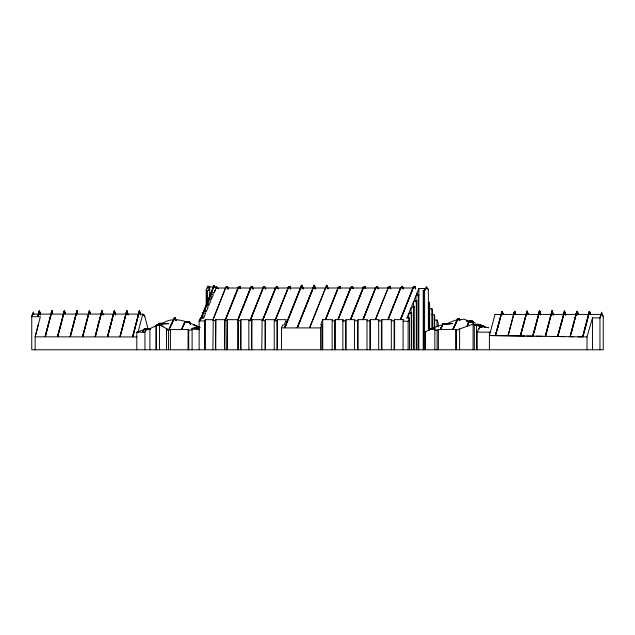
<?xml version="1.0" encoding="UTF-8"?>
<svg xmlns="http://www.w3.org/2000/svg" width="635" height="635" viewBox="0 0 635 635"><rect width="100%" height="100%" fill="white"/><g stroke="black" fill="none" stroke-linecap="round" stroke-linejoin="round"><path stroke-width="0.95" d="M457.589 319.135L458.454 318.667L457.581 318.897L453.017 329.089L457.573 318.905L458.597 318.548L459.319 319.207L458.827 318.476L459.986 320.135M459.629 320.024L459.343 318.834M216.083 288.012L216.495 286.988L218.456 288.687L216.464 288.012L216.495 286.988L209.756 286.837L207.081 288.012M473.583 322.516L472.48 321.167L473.456 322.334M214.63 287.036L213.812 285.821L214.797 286.917M582.676 336.542L589.232 311.515L590.28 312.817L589.494 311.428L583.025 336.447M589.891 312.912L589.264 311.491M176.308 320.342L174.847 317.929L175.951 320.231M176.101 320.342L175.093 317.865L174.307 317.929L168.846 329.541M578.096 314.809L576.81 311.317L570.222 336.359L576.81 311.523M577.04 311.253L577.826 312.999L576.81 311.317L571.23 333.78M253.278 288.83L252.198 286.933L253.119 289.004M277.693 288.393L277.209 286.306L275.542 287.79L262.668 320.27L275.542 287.79M290.441 289.004L289.941 286.869L290.814 288.893M315.381 288.861L314.063 285.329L297.259 327.573L314.262 285.258M350.814 319.373L363.379 287.504L350.583 319.302L363.41 287.853L364.792 286.441L365.26 288.496M390.223 288.393L389.755 286.345L388.128 287.655L389.787 286.369L390.446 288.465M403.082 288.234L402.241 286.298L402.709 288.338M228.306 288.925L227.457 286.949L227.933 289.028M265.867 289.036L265.009 287.028L263.303 287.147L250.15 320.318L263.509 287.091L265.136 287.203L263.533 287.068M545.306 335.994L552.132 310.912L552.91 313.357L551.902 310.967L545.663 335.899M552.529 313.46L551.902 310.967L552.744 313.515M39.465 310.825L38.616 313.42L39.465 310.825L40.338 314.627L39.537 312.031M132.58 336.598L139.486 310.864L140.272 313.476L139.248 310.92L132.937 336.502M139.486 310.864L139.883 313.571M101.751 310.88L102.767 313.515L101.719 310.88L95.321 336.606L98.6 323.564L97.719 326.168M114.49 310.832L115.268 313.499L114.252 310.896L107.585 336.566L114.221 310.896L107.823 336.621M126.897 311.007L127.77 313.484L126.754 310.912L120.086 336.582L126.722 310.912L120.086 336.582M514.501 311.507L515.374 314.055L514.771 311.261L513.866 313.118L514.723 311.237L515.541 313.896L514.683 311.412M577.437 313.095L578.263 314.65M39.354 311.642L39.195 310.888L37.854 316.349M51.752 310.928L52.602 313.73L51.991 310.872M64.254 310.912C66.23 319.595 64.214 305.094 63.587 313.579L57.587 336.502M89.249 310.888L90.106 313.682L89.487 310.825L88.582 313.603L89.4 310.983M40.148 314.373L40.029 313.452M76.986 310.84C78.542 319.508 76.494 305.252 76.438 313.499L70.437 336.423M114.435 311.15L115.102 313.658L114.403 310.991M502.309 311.436L503.087 314.079L502.269 311.412L501.412 312.944L502.055 311.475L495.483 335.272L501.65 312.991M534.408 330.906L539.631 310.896L540.456 313.539L539.409 310.952L538.782 313.468L539.679 310.896L540.782 315.039M582.914 336.598L584.176 331.319M39.314 311.729L39.418 310.832M85.487 326.406L84.772 328.644M99.322 321.326L99.933 318.468L99.266 321.016M523.272 325.763L527.177 311.063M100.655 316.23L101.267 313.373L100.6 315.92M496.991 330.057L495.483 335.272M499.626 320.127L497.038 330.367M500.944 315.158L499.674 320.437M508.183 335.51L513.866 313.118M520.398 335.637L526.518 313.023L520.367 335.439M535.186 328.271L532.852 335.812L538.972 313.214L535.837 325.787M561.959 321.342L557.76 336.177L564.586 311.079L561.904 321.024M563.221 316.063L557.76 336.177M585.549 326.668L589.455 311.452L584.232 331.637M38.894 312.063L38.243 315.825L38.616 313.42M37.822 316.159L38.703 314.071M38.767 313.325L39.378 310.983M82.82 336.59L88.773 313.357L82.582 336.534L84.106 331.192M86.82 321.31L86.106 323.548M89.598 310.983L87.439 318.452M497.697 327.882L501.602 312.674M508.841 333.026L510.103 327.755M521.954 330.732L523.216 325.453M548.18 326.12L552.085 310.912M545.544 336.058L550.767 315.881M561.292 323.818L564.539 311.094L565.642 314.992M573.095 326.485L573.484 323.747M201.882 316.587L202.66 314.206L200.025 320.588L214.035 285.758L200.263 320.651M203.51 312.523L204.287 310.142L203.47 312.174M212.407 289.822L200.025 320.588M251.841 316.722L253.047 312.777M297.498 327.636L302.498 314.682M393.644 305.133L392.47 308.554M171.021 324.842L172.371 322.786M455.795 323.628L457.795 318.841L458.827 318.476L459.272 319.032M242.483 308.412L238.038 319.334L250.785 287.187L252.571 287.052L250.785 287.187M181.864 329.271C182.523 326.739 186.309 321.104 184.682 322.366L181.634 329.2L182.34 327.811M184.896 322.302L182.856 326.707M184.166 323.477L183.872 324.509M441.198 327.731L440.468 328.906M441.746 326.985L442.738 324.398L441 328.025L443.254 323.699L442.682 324.588M454.39 326.763L454.771 325.834M457.287 319.945L456.93 321.231M467.201 326.001L467.535 324.842M466.971 325.938L469.011 321.643L467.566 325.199M468.305 323.604L468.638 322.437L467.939 324.406M38.394 315.238L38.798 313.174M38.084 316.413L38.187 315.516L38.036 316.103M38.632 323.413L35.139 336.828L35.139 349.766M36.886 330.121L35.139 336.828L136.795 336.955M37.092 329.335L40.378 316.706L31.75 316.69L31.75 349.766L603.25 349.766L603.25 316.42L600.964 314.42L495.014 314.42M45.085 336.486L51.268 313.309L45.434 336.391M45.268 336.24L51.935 310.864L45.323 336.542M57.555 336.312L63.77 313.325L57.825 336.558M57.769 336.248L64.437 310.856M70.088 336.518L76.271 313.341L70.318 336.574M70.271 336.264L76.938 310.84L76.271 313.341M82.582 336.534L89.44 310.825M95.083 336.55L101.933 310.825M95.321 336.606L101.902 310.975M107.585 336.566L114.435 310.832M120.055 336.391L126.936 310.848M132.771 336.344L139.438 310.864M132.818 336.653L139.398 311.023M137.986 332.407L142.772 314.095L32.441 314.095L31.75 316.69L33.298 312.007L33.965 314.515M507.151 335.788L489.41 335.534L495.054 314.254M500.991 315.468L502.269 311.412M495.459 335.082L497.649 327.573M507.944 335.455L508.786 332.716M510.159 328.065L514.112 313.166M525.907 315.833L526.963 311.126L528.003 313.714L527.225 311.079M520.581 335.383L521.899 330.414M520.636 335.693L525.859 315.524M532.852 335.812L538.782 313.468C539.909 305.713 540.941 319.349 539.591 311.055M532.821 335.621L534.36 330.597M545.497 335.748L548.132 325.811M550.815 316.19L552.132 310.912M563.277 316.373L564.356 311.142L565.364 313.174L564.324 311.15L565.452 314.738M557.736 335.986L561.245 323.509M570.19 336.169L577.001 311.277M582.859 336.288L585.494 326.358M76.232 313.499L76.938 310.84M63.556 313.388L64.397 311.007M63.818 313.634L64.603 311.007M51.895 311.023L51.086 313.563L51.935 310.864M600.964 314.42L599.956 317.945L599.956 349.766M587.018 349.766L587.018 336.955L592.511 317.841L599.956 317.945L601.607 312.182L603.25 316.42M159.48 323.405L158.94 324.207M160.258 323.326L159.98 323.723M161.353 323.723L161.631 323.326L160.806 323.723M161.909 323.326L161.401 323.652L161.909 323.723M162.227 323.652L163.052 323.652M481.64 326.39L484.783 326.517L481.33 326.39M482.409 326.636L482.179 326.715M482.79 326.319L482.79 326.715M483.1 326.319C482.354 326.993 483.878 326.033 483.251 326.715M483.56 326.715L483.179 326.39L483.719 326.319M484.021 326.319L484.021 326.715M484.18 326.319L484.18 326.715M484.489 326.319L484.489 326.715M163.83 323.326L159.433 323.326L158.925 323.977M186.73 322.032L185.19 322.032M197.85 327.835L198.072 327.755M199.66 327.438L194.905 327.755L199.803 327.636M430.189 328.93L429.609 329.255L430.316 329.255M447.334 323.699L443.024 323.786L447.334 324.096M470.13 321.485L470.273 321.405M482.33 326.319C482.529 326.946 481.298 326.017 481.87 326.715M381.397 349.766L381.397 320.937L381.913 319.635L391.819 319.635L391.303 320.794L391.303 349.766M320.588 349.766L320.588 327.906L321.866 324.652L320.715 324.66L322.723 319.643L332.597 319.651L332.153 320.723L332.153 349.766M265.041 349.766L265.041 320.635L265.422 319.667L274.725 319.667L274.249 320.794L274.249 349.766M206.192 306.118L206.192 290.251L207.939 285.869L208.637 287.607M212.447 290.171L213.828 285.813L205.256 308.285M213.257 319.413L225.798 287.115L227.393 287.147M213.027 319.349L226.02 287.052M225.163 319.976L238.101 287.623L239.768 286.472L240.633 288.465M225.187 320.191L238.315 287.56L239.768 286.472M225.425 320.262L238.474 287.734L239.792 286.496L240.252 288.576M242.522 308.761L250.992 287.131L238.268 319.405M238.038 319.334L250.992 287.131M250.38 320.381L263.469 287.266M262.668 320.27L275.566 288.004L276.979 286.377L278.305 289.012M262.644 320.048L275.788 288.092M275.074 320.246L288.465 287.234L275.328 320.532M275.098 320.469L288.465 287.234M281.503 349.766L281.503 327.906L282.646 325.041L284.155 325.041L286.258 319.651L277.439 319.667L276.931 320.826L276.931 349.766M303.109 288.941L301.569 285.298L284.758 327.573L301.546 285.298L303.268 288.766M284.758 327.573L301.768 285.234M284.996 327.636L301.72 285.409M297.259 327.573L314.293 285.258L302.538 315.031M309.745 327.35L326.739 285.305M309.769 327.573L326.525 285.377L327.89 288.608M325.549 319.087L338.185 287.48L339.963 286.734L338.185 287.48M325.572 319.31L338.407 287.417L325.811 319.373M352.989 288.615L352.092 286.575L351.052 287.631L338.082 319.302L350.671 287.528L352.306 286.488L353.155 288.433M338.082 319.302L350.893 287.457L352.306 286.488M338.312 319.365L350.679 287.512L352.25 286.687M350.583 319.302L363.156 287.568L364.792 286.441L365.474 288.56M363.085 319.302L375.642 287.615L377.42 286.591L375.658 287.838L363.085 319.302L375.864 287.544L377.269 286.393M363.315 319.373L375.65 287.599L377.301 286.417L377.738 288.449M375.571 319.08L388.35 287.584M375.595 319.294L388.152 287.869L389.755 286.345M388.072 319.08L400.614 287.703L402.241 286.298M388.096 319.294L400.836 287.631L388.334 319.365M415.187 288.29L414.75 286.266L413.107 287.734L400.598 319.294L413.099 287.742L414.726 286.25L415.409 288.361M400.598 319.294L413.322 287.671L414.726 286.25L415.798 288.877M400.836 319.357L413.282 287.853M411.567 312.944L409.075 312.61L411.123 307.626L413.615 307.634L414.187 306.332L411.631 306.316L413.583 301.601L416.298 301.633L416.806 300.426L414.028 300.403L415.981 295.64L418.274 295.648L418.79 294.442L416.489 294.426L417.068 292.997M424.609 349.766L424.609 291.235L426.49 286.52L428.371 289.893L428.371 330.137M411.282 349.766L411.282 313.658L411.694 312.618L411.694 349.766M342.86 349.766L342.86 320.85L343.4 319.635L335.216 319.643L334.772 320.746L334.772 349.766M357.592 349.766L357.592 320.834L358.069 319.643L367.498 319.643L366.99 320.794L366.99 349.766M416.489 294.426L418.886 288.504L425.212 288.473L424.799 289.997L423.235 290.465L423.235 349.766M211.193 299.037L211.193 294.164L211.796 292.759L214.13 292.767L216.495 286.988M354.457 349.766L354.457 320.81L354.941 319.643L346.115 319.651L345.575 320.865L345.575 349.766M394.121 349.766L394.121 320.818L394.597 319.643L403.773 319.627L403.098 321.215L403.098 349.766M410.988 307.959L411.123 312.523M214.13 292.767L215.313 289.877M215.44 349.766L215.765 319.667L224.838 319.683L224.838 349.766M240.594 349.766L240.594 320.611L240.975 319.675L249.253 319.675L248.841 320.643L248.841 349.766M208.256 305.729L208.256 300.839L208.923 299.204L211.415 299.212L213.495 294.188L211.193 294.164M224.488 349.766L224.838 319.683M409.456 349.766L409.456 318.103L406.9 317.937M406.837 318.087L408.694 313.626L411.282 313.658M261.779 349.766L262.168 319.675L251.936 319.675L251.492 320.667L251.492 349.766M205.47 311.841L205.47 306.975L206.208 305.221L208.923 305.252L210.78 300.855L208.256 300.839M202.914 318.079L202.914 313.126L203.525 311.674L206.272 311.706L208.216 306.991L205.47 306.975M204.708 349.766L204.708 320.961L205.248 319.683L213.209 319.683L212.884 349.766M378.651 349.766L378.651 320.913L379.19 319.635L370.403 319.643L369.895 320.818L369.895 349.766M408.114 349.766L408.114 321.254L409.456 318.103M199.144 349.766L199.144 320.913L200.39 318.079L203.621 318.103L205.661 313.134L202.914 313.126M190.667 324.358L189.524 321.977L185.198 322.278L189.651 322.159L187.238 322.032M226.854 349.766L227.235 319.667L238.26 319.675L238.26 349.766M237.847 349.766L237.847 320.596L238.26 319.675M440.492 329.128L443.032 323.779L447.611 323.779M440.722 329.2L441.706 326.62M453.017 329.089L454.231 326.58M454.263 326.946L455.755 323.263M453.247 329.16L457.795 318.841M468.058 324.223C467.138 318.048 476.02 323.278 472.48 321.167L469.392 321.088L468.805 321.937L469.535 321.286M467.9 324.041L467.487 325.025M142.867 331.629L144.439 328.811L143.121 331.922M142.891 331.851L143.756 330.129M168.862 329.763L174.514 317.865L169.1 329.835M181.634 329.2L183.364 325.604M159.171 324.271L159.417 323.342L159.139 323.913M477.179 349.766L477.179 332.089L479.274 327.851L481.417 327.184M143.558 330.422L144.423 328.819M173.768 319.191L174.514 317.865M155.94 349.766L155.94 325.517L159.298 324.485L149.9 328.62L146.939 328.62L144.947 332.192L144.947 349.766M502.047 311.69L502.92 314.23L502.301 311.777M527.177 311.388L527.836 313.873L527.137 311.229M40.18 314.039L39.386 311.452M51.935 311.182L52.657 313.42M76.716 311.094L77.605 313.698L76.748 310.896M89.44 311.134L90.106 313.682L89.487 310.825M64.437 311.166L65.103 313.714L64.484 310.856M40.299 314.468L40.537 314.904M402.392 286.488L400.629 287.925L402.185 286.488M238.355 287.909L239.712 286.671M457.748 319.016L458.089 318.548M364.736 286.639L363.172 287.798L364.792 286.441L365.633 288.385M184.92 322.683L185.42 321.961L184.69 322.604M227.457 286.949L225.973 287.226M338.423 287.79L339.844 286.56L338.193 287.472M213.987 285.933L214.852 287.107M277.154 286.496L275.566 288.004L276.979 286.377L277.908 288.465M388.39 287.941L389.699 286.544M288.481 287.599L290.084 287.068L288.25 287.282M189 322.358L189.508 321.961L190.309 324.247M227.6 287.147L226.179 287.226M150.439 328.811L144.582 329.001M160.195 323.525L160.528 323.326M174.466 318.048L175.212 318.048L174.673 318.048M263.303 287.385L264.93 287.203M429.831 329.327L432.102 329.128M458.454 318.667L458.97 318.667L458.256 318.667M442.524 324.707L443.032 324.017L447.611 324.025M434.832 349.766L434.832 329.978L435.412 329.255L433.038 327.851L424.799 332.121M577.882 314.754L577.826 312.999L576.961 311.428M328.089 288.893L326.7 285.48M315.603 288.925L314.214 285.433M240.474 288.639L239.911 286.671M252.365 287.052L253.159 288.647M290.465 288.79L289.885 287.068M352.449 286.687L350.687 287.758M377.96 288.512L377.214 286.591M413.115 287.972L414.671 286.441M478.806 328.795L480.433 327.152L482.068 327.2L474.94 324.437L475.401 324.668M155.94 325.517L159.488 324.469L163.354 326.795M166.481 349.766L166.481 329.819L167.219 329.12L159.488 324.469L156.416 325.056L156.416 349.766M39.886 312.126L39.878 312.872M363.172 287.798L364.776 286.814M481.489 326.636L484.783 326.517M238.109 287.853L239.752 286.845M39.076 311.666L39.735 311.547M434.832 329.978L437.102 330.256L438.38 329.478L455.668 329.414L456.406 330.113L456.406 349.766M154.599 326.557L159.298 324.485M206.192 290.251L207.613 290.695L209.661 289.838L208.51 289.163L209.756 286.837L209.661 299.664M446.222 323.993L454.747 320.429L464.129 319.183L473.504 323.04L466.122 320.778L475.504 323.04M166.481 329.819L168.561 330.271L170.418 329.581L188.087 329.517L188.698 330.383L188.698 349.766M459.597 349.766L459.629 328.978M459.311 329.089L473.083 324.12L474.329 324.985L476.567 325.247L476.567 349.766M136.795 349.766L136.795 332.192L146.939 328.62M433.038 327.851L443.381 324.35L452.755 323.517L447.223 324.144M192.111 349.766L192.111 329.771L191.572 329.033L194.953 328.041L199.7 329.795M565.166 313.174L565.42 314.928M553.347 315.016L552.799 313.198L552.998 314.92M590.717 314.476L589.923 312.722L590.336 314.571M114.919 313.404L115.602 315.047M288.481 287.21L289.941 286.869M288.242 287.298L290.084 287.068M423.585 349.766L423.585 291.449L424.609 291.235M188.698 330.383L192.111 329.771M456.406 330.113L459.462 329.327M250.769 287.195L252.571 287.052M478.33 324.842L480.084 324.668L483.759 326.168C472.71 321.85 484.545 327.954 487.878 327.382M226.036 287.425L227.457 287.337M142.51 315.111L144.415 315.008L148.257 329.692M159.536 323.977L168.91 323.596L161.528 323.977C173.569 315.333 187.65 321.707 199.326 327.335M434.673 320.072L436.975 320.056L438.19 322.961L438.19 326.795M148.249 328.62L146.598 328.628L144.947 332.192L136.795 332.192M192.31 328.104L196.286 328.081M429.308 308.769L431.927 308.761L432.403 309.999L432.403 328.43M339.765 286.734L340.67 288.488M216.464 288.012L413.393 288.012M174.53 318.246L175.077 318.246M469.328 321.286L472.718 321.096L473.011 321.715M469.162 321.405L472.472 321.405M185.357 322.159L189.651 322.159M159.202 323.405L164.155 323.405M159.369 323.525L164.243 323.525M162.457 323.723L159.195 323.413M481.33 326.636L484.41 326.636M194.905 327.517L199.882 327.517M194.905 327.755L199.882 327.755M281.503 327.906L320.588 327.906M144.375 329.001L149.916 329.001M144.216 329.128L150.217 329.128M144.439 329.2L150.439 329.2M425.95 332.192L424.609 332.192L425.498 331.851L425.498 349.766M477.179 332.089L490.736 332.192M224.488 320.532L226.854 320.532M431.736 314.738L434.197 314.746L434.673 315.952L434.673 327.541M345.575 320.865L342.86 320.85L343.995 320.858M237.847 320.596L240.594 320.611M354.457 320.81L357.592 320.834M212.884 320.437L215.44 320.453M391.303 320.794L394.121 320.818M403.098 321.215L408.114 321.254M248.841 320.643L251.492 320.667M199.144 320.913L204.708 320.961M378.651 320.913L381.397 320.937M366.99 320.794L369.895 320.818M332.153 320.723L334.661 320.746M430.451 329.216L435.412 329.255M261.779 320.596L265.041 320.635M274.249 320.794L276.931 320.826M508.087 335.804L533.773 336.177M536.115 336.209L564.142 336.621M569.27 336.693L582.827 336.891M489.41 335.534L498.284 335.661M498.753 335.669L524.899 336.05M526.772 336.074L542.647 336.304M551.521 336.439L573.484 336.756M578.144 336.828L587.018 336.955M191.572 329.033L198.882 329.494M479.06 324.628L479.608 324.675M476.972 323.985L480.084 324.668M589.264 311.706L590.121 312.999M315.404 288.639L314.293 285.607M301.808 285.583L302.887 288.877M414.711 286.615L415.56 288.949M377.261 286.766L377.762 288.226M326.747 285.663L327.866 288.83M189.492 322.334L189.952 323.255M239.776 286.869L240.276 288.361M199.271 326.819L193.651 324.922L199.39 327.382M425.894 288.012L427.887 288.687L428.371 289.893M487.394 327.366L488.728 327.898M475.901 324.596L481.497 326.962M484.576 326.962L485.386 327.303M474.94 324.437L476.567 325.247M166.537 328.708L167.219 329.12M473.829 323.136L472.853 321.604L473.377 322.516M142.772 314.095L144.772 316.357M482.179 326.319L481.87 326.319M429.974 329.128L432.094 329.255M174.855 317.937L175.601 319.349M175.403 319.056L176.149 320.524M473.226 322.405L473.591 323.207M459.351 318.849L459.859 319.953M326.779 285.305L328.247 288.719M314.293 285.258L315.762 288.75M402.265 286.314L403.312 288.925M402.034 286.377L403.074 288.996M389.787 286.369L390.827 288.988M377.301 286.417L378.349 289.036M364.577 286.528L365.276 288.282M352.774 288.544L352.084 286.806M340.511 288.663L339.614 286.623L340.289 288.592M301.808 285.234L303.149 288.592M264.779 287.099L265.509 288.925M252.214 286.949L252.897 288.933M239.792 286.496L240.506 288.29M227.243 287.036L227.957 288.814M352.33 286.504L353.028 288.258M289.965 286.893L290.695 288.719M227.481 286.964L228.187 288.75M423.235 290.465L423.585 291.449M39.418 311.142L39.568 311.698M139.438 311.174L140.105 313.626M126.984 310.848L128.095 315.031M126.936 311.158L127.603 313.642M590.161 312.666L590.606 314.317M590.113 312.976L590.55 314.627M577.707 312.841L578.144 314.5M565.253 313.023L565.809 314.833M552.799 313.198L553.236 314.857M101.933 311.134L102.6 313.666M140.152 313.317L140.597 315.016M101.989 310.825L103.1 315.055M592.511 317.841L592.511 349.766M489.41 332.192L489.41 349.766M474.329 324.985L474.329 349.766M473.083 324.12L473.083 349.766M455.668 329.414L455.668 349.766M438.38 329.478L438.38 349.766M437.102 330.256L437.102 349.766M436.975 320.056L436.975 326.985M434.197 314.746L434.197 328.366M431.927 308.761L431.927 329.263M429.625 330.01L429.625 303.339L429.141 302.085L429.141 330.303M418.886 288.504L418.79 349.766M418.274 295.648L418.274 349.766M416.806 300.426L416.806 349.766M416.298 301.633L416.298 349.766M415.981 295.64L415.981 300.561M414.187 306.332L414.187 349.766M413.583 301.601L413.583 306.522M413.615 307.634L413.615 349.766M408.694 313.626L408.694 318.516M394.597 319.643L394.597 349.766M381.913 319.635L381.913 349.766M370.403 319.643L370.403 349.766M358.069 319.643L358.069 349.766M346.115 319.651L346.115 349.766M335.216 319.643L335.216 349.766M322.723 319.643L322.723 349.766M321.866 324.652L321.866 349.766M277.439 319.667L277.439 349.766M265.422 319.667L265.422 349.766M251.936 319.675L251.936 349.766M240.975 319.675L240.975 349.766M227.235 319.667L227.235 349.766M215.765 319.667L215.765 349.766M207.613 290.695L207.613 305.467M206.589 290.092L206.589 305.745M205.248 319.683L205.248 349.766M188.087 329.517L188.087 349.766M170.418 329.581L170.418 349.766M168.561 330.271L168.561 349.766M159.488 324.469L159.488 349.766M149.9 328.62L149.9 349.766"/></g></svg>
